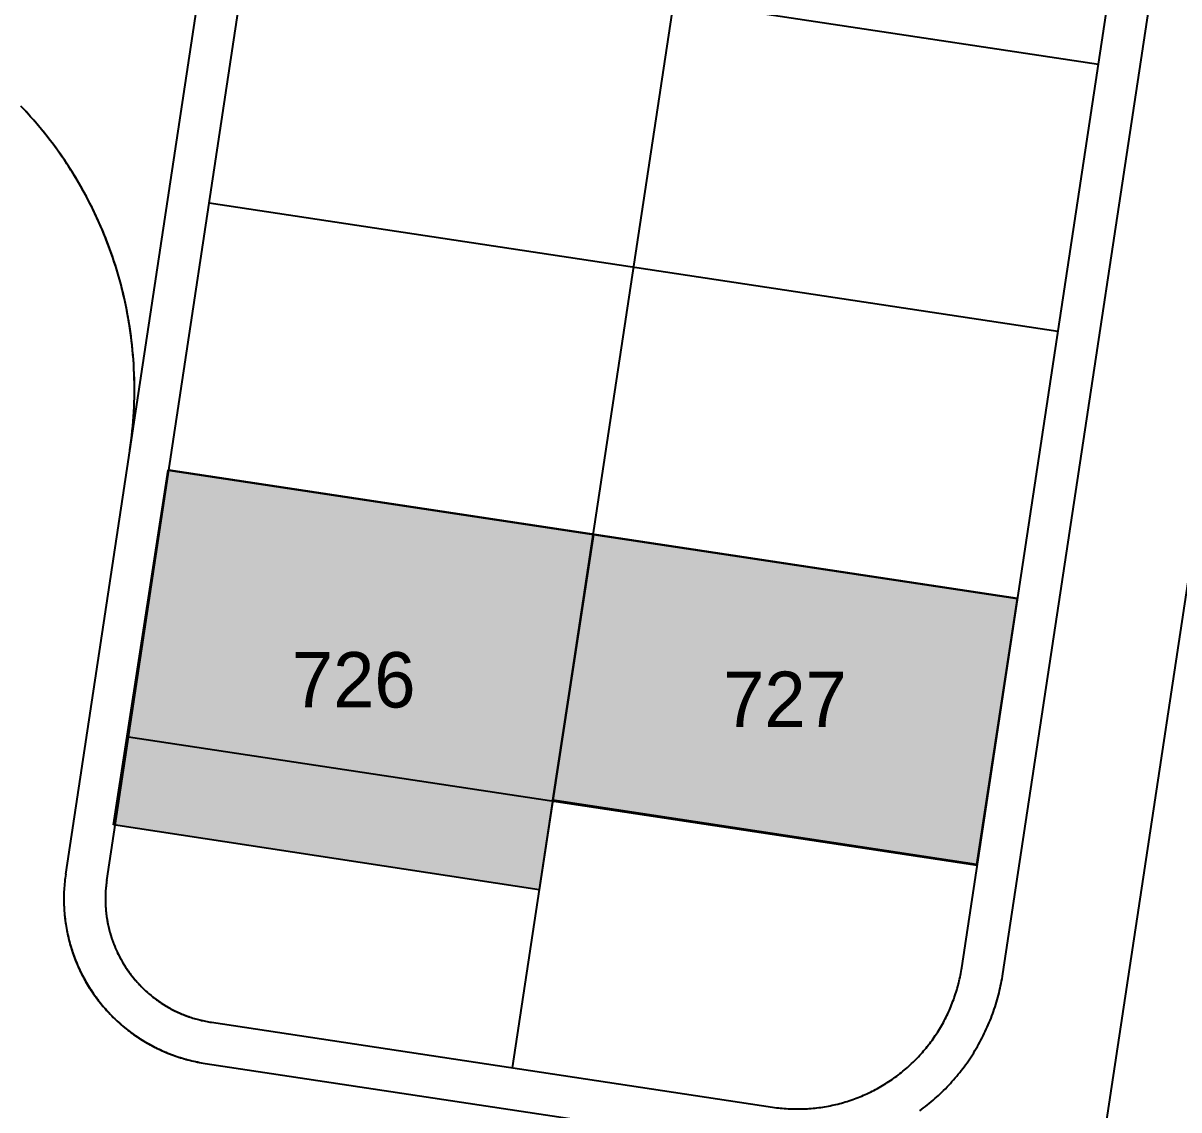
# Model space of a CAD drawing. Header units: metres. Extents: x 680594 to 684853, y 828874 to 830078.
# Drawn here: x 681974.8 to 682058.3, y 829719.9 to 829798.4 of the extents above; entities that cross this region are included whole.
import ezdxf
from ezdxf.enums import TextEntityAlignment as Align

# ---------------------------------------------------------------- set-up
doc = ezdxf.new("R2010")
doc.units = ezdxf.units.M
for name, color, linetype in [('PLOT_LINES', 7, 'Continuous'), ('PLOT_NUMBERS', 7, 'Continuous'), ('SELECTED_PLOTS', 3, 'Continuous')]:
    doc.layers.add(name, color=color, linetype=linetype)

msp = doc.modelspace()

# ---------------------------------------------------------------- hatches: boundary and pattern name
at = {"layer": 'SELECTED_PLOTS'}
h = msp.add_hatch(color=3, dxfattribs=at)
h.dxf.hatch_style = 1
h.paths.add_polyline_path([(681981.327, 829740.468), (681985.275, 829766.089), (682015.984, 829761.445), (682013.055, 829742.257), (682012.065, 829735.776)])
h = msp.add_hatch(color=3, dxfattribs=at)
h.dxf.hatch_style = 1
h.paths.add_polyline_path([(682013.055, 829742.257), (682015.984, 829761.445), (682046.574, 829756.819), (682043.645, 829737.608)])

# ---------------------------------------------------------------- linework, layer by layer
at = {"layer": 'PLOT_LINES'}
for points in [[(682015.828, 829472.911), (682073.21, 829852.443)], [(682015.828, 829472.911), (682073.21, 829852.443)], [(682045.55, 829729.699), (682060.442, 829828.193)], [(682045.55, 829729.699), (682060.442, 829828.193)], [(681977.866, 829736.898), (681991.544, 829827.37)], [(681977.866, 829736.898), (681991.544, 829827.37)], [(681980.832, 829736.449), (681994.062, 829823.955)], [(681980.832, 829736.449), (681994.062, 829823.955)], [(682010.138, 829722.916), (682024.714, 829819.321)], [(682010.138, 829722.916), (682024.714, 829819.321)], [(682042.584, 829730.147), (682055.365, 829814.686)], [(682042.584, 829730.147), (682055.365, 829814.686)], [(682042.584, 829730.147), (682055.365, 829814.686)], [(682042.584, 829730.147), (682055.365, 829814.686)], [(681991.147, 829804.674), (682052.45, 829795.405)], [(681991.147, 829804.674), (682052.45, 829795.405)], [(681982.5, 829767.55), (681982.55, 829767.892), (681982.595, 829768.235), (681982.637, 829768.578), (681982.675, 829768.922), (681982.708, 829769.266), (681982.738, 829769.61), (681982.763, 829769.955), (681982.785, 829770.3), (681982.802, 829770.646), (681982.815, 829770.991), (681982.825, 829771.337), (681982.83, 829771.683), (681982.831, 829772.029), (681982.828, 829772.374), (681982.822, 829772.72), (681982.811, 829773.066), (681982.796, 829773.411), (681982.777, 829773.756), (681982.754, 829774.101), (681982.726, 829774.446), (681982.695, 829774.791), (681982.66, 829775.135), (681982.621, 829775.478), (681982.578, 829775.821), (681982.53, 829776.164), (681982.479, 829776.506), (681982.424, 829776.847), (681982.364, 829777.188), (681982.301, 829777.528), (681982.234, 829777.867), (681982.163, 829778.205), (681982.087, 829778.543), (681982.008, 829778.88), (681981.925, 829779.215), (681981.838, 829779.55), (681981.747, 829779.884), (681981.652, 829780.216), (681981.554, 829780.548), (681981.451, 829780.878), (681981.345, 829781.207), (681981.234, 829781.535), (681981.12, 829781.861), (681981.002, 829782.186), (681980.88, 829782.51), (681980.755, 829782.832), (681980.625, 829783.153), (681980.492, 829783.472), (681980.356, 829783.789), (681980.215, 829784.105), (681980.071, 829784.42), (681979.923, 829784.732), (681979.771, 829785.043), (681979.616, 829785.352), (681979.457, 829785.659), (681979.295, 829785.965), (681979.129, 829786.268), (681978.96, 829786.569), (681978.787, 829786.869), (681978.61, 829787.166), (681978.43, 829787.461), (681978.247, 829787.755), (681978.06, 829788.046), (681977.87, 829788.334), (681977.676, 829788.621), (681977.479, 829788.905), (681977.279, 829789.187), (681977.075, 829789.467), (681976.868, 829789.744), (681976.658, 829790.018), (681976.445, 829790.29), (681976.228, 829790.56), (681976.009, 829790.827), (681975.786, 829791.092), (681975.56, 829791.354), (681975.331, 829791.613), (681975.099, 829791.87), (681974.865, 829792.123), (681974.627, 829792.374)], [(681982.5, 829767.55), (681982.549, 829767.889), (681982.595, 829768.229), (681982.636, 829768.57), (681982.673, 829768.911), (681982.707, 829769.253), (681982.736, 829769.595), (681982.762, 829769.937), (681982.784, 829770.28), (681982.801, 829770.623), (681982.815, 829770.966), (681982.824, 829771.309), (681982.83, 829771.652), (681982.831, 829771.995), (681982.829, 829772.338), (681982.823, 829772.682), (681982.812, 829773.025), (681982.798, 829773.368), (681982.779, 829773.71), (681982.757, 829774.053), (681982.731, 829774.395), (681982.7, 829774.737), (681982.666, 829775.079), (681982.628, 829775.42), (681982.586, 829775.76), (681982.539, 829776.1), (681982.489, 829776.44), (681982.435, 829776.779), (681982.377, 829777.117), (681982.315, 829777.455), (681982.249, 829777.792), (681982.179, 829778.128), (681982.106, 829778.463), (681982.028, 829778.797), (681981.946, 829779.131), (681981.861, 829779.463), (681981.772, 829779.795), (681981.679, 829780.125), (681981.582, 829780.454), (681981.481, 829780.783), (681981.377, 829781.109), (681981.268, 829781.435), (681981.156, 829781.76), (681981.04, 829782.083), (681980.92, 829782.404), (681980.797, 829782.725), (681980.67, 829783.044), (681980.539, 829783.361), (681980.405, 829783.677), (681980.266, 829783.991), (681980.125, 829784.303), (681979.979, 829784.614), (681979.83, 829784.924), (681979.678, 829785.231), (681979.521, 829785.537), (681979.362, 829785.84), (681979.198, 829786.142), (681979.032, 829786.442), (681978.861, 829786.74), (681978.688, 829787.036), (681978.51, 829787.33), (681978.33, 829787.622), (681978.146, 829787.912), (681977.959, 829788.2), (681977.768, 829788.485), (681977.574, 829788.769), (681977.377, 829789.049), (681977.176, 829789.328), (681976.973, 829789.604), (681976.766, 829789.878), (681976.556, 829790.15), (681976.343, 829790.419), (681976.126, 829790.685), (681975.907, 829790.949), (681975.684, 829791.21), (681975.459, 829791.469), (681975.23, 829791.725), (681974.999, 829791.979), (681974.764, 829792.23)], [(681988.232, 829785.393), (682049.535, 829776.125)], [(681988.232, 829785.393), (682049.535, 829776.125)], [(681985.317, 829766.112), (682046.62, 829756.844)], [(681985.317, 829766.112), (682046.62, 829756.844)], [(681982.402, 829746.831), (682043.705, 829737.563)], [(681982.402, 829746.831), (682043.705, 829737.563)], [(681977.866, 829736.898), (681977.845, 829736.76), (681977.827, 829736.621), (681977.81, 829736.483), (681977.795, 829736.344), (681977.781, 829736.205), (681977.769, 829736.066), (681977.759, 829735.927), (681977.75, 829735.787), (681977.743, 829735.648), (681977.738, 829735.508), (681977.734, 829735.369), (681977.731, 829735.229), (681977.731, 829735.09), (681977.732, 829734.95), (681977.734, 829734.81), (681977.739, 829734.671), (681977.744, 829734.531), (681977.752, 829734.392), (681977.761, 829734.253), (681977.772, 829734.113), (681977.784, 829733.974), (681977.798, 829733.835), (681977.814, 829733.697), (681977.831, 829733.558), (681977.85, 829733.42), (681977.87, 829733.281), (681977.892, 829733.144), (681977.916, 829733.006), (681977.941, 829732.869), (681977.968, 829732.732), (681977.996, 829732.595), (681978.026, 829732.459), (681978.058, 829732.323), (681978.091, 829732.187), (681978.125, 829732.052), (681978.162, 829731.917), (681978.2, 829731.782), (681978.239, 829731.649), (681978.28, 829731.515), (681978.323, 829731.382), (681978.367, 829731.25), (681978.412, 829731.118), (681978.459, 829730.986), (681978.508, 829730.855), (681978.558, 829730.725), (681978.61, 829730.595), (681978.663, 829730.466), (681978.718, 829730.338), (681978.774, 829730.21), (681978.832, 829730.083), (681978.891, 829729.956), (681978.952, 829729.831), (681979.014, 829729.705), (681979.077, 829729.581), (681979.142, 829729.458), (681979.209, 829729.335), (681979.276, 829729.213), (681979.346, 829729.091), (681979.416, 829728.971), (681979.488, 829728.851), (681979.562, 829728.733), (681979.637, 829728.615), (681979.713, 829728.498), (681979.79, 829728.382), (681979.869, 829728.267), (681979.949, 829728.152), (681980.031, 829728.039), (681980.114, 829727.927), (681980.198, 829727.815), (681980.283, 829727.705), (681980.37, 829727.595), (681980.458, 829727.487), (681980.547, 829727.379), (681980.638, 829727.273), (681980.73, 829727.168), (681980.823, 829727.064), (681980.917, 829726.961), (681981.012, 829726.859), (681981.109, 829726.758), (681981.206, 829726.658), (681981.305, 829726.559), (681981.405, 829726.462), (681981.506, 829726.366), (681981.609, 829726.271), (681981.712, 829726.177), (681981.816, 829726.084), (681981.922, 829725.992), (681982.028, 829725.902), (681982.136, 829725.813), (681982.245, 829725.725), (681982.354, 829725.639), (681982.465, 829725.554), (681982.576, 829725.47), (681982.689, 829725.387), (681982.803, 829725.306), (681982.917, 829725.226), (681983.032, 829725.147), (681983.149, 829725.07), (681983.266, 829724.994), (681983.384, 829724.92), (681983.503, 829724.847), (681983.623, 829724.775), (681983.743, 829724.704), (681983.865, 829724.636), (681983.987, 829724.568), (681984.11, 829724.502), (681984.234, 829724.437), (681984.358, 829724.374), (681984.483, 829724.312), (681984.609, 829724.252), (681984.736, 829724.193), (681984.863, 829724.136), (681984.991, 829724.08), (681985.12, 829724.025), (681985.249, 829723.972), (681985.379, 829723.921), (681985.509, 829723.871), (681985.64, 829723.823), (681985.772, 829723.776), (681985.904, 829723.731), (681986.036, 829723.687), (681986.169, 829723.645), (681986.303, 829723.604), (681986.437, 829723.565), (681986.571, 829723.527), (681986.706, 829723.491), (681986.842, 829723.457), (681986.977, 829723.424), (681987.113, 829723.393), (681987.25, 829723.363), (681987.387, 829723.335), (681987.524, 829723.309), (681987.661, 829723.284), (681987.799, 829723.261), (681987.937, 829723.239)], [(681977.866, 829736.898), (681977.845, 829736.759), (681977.827, 829736.619), (681977.81, 829736.48), (681977.795, 829736.34), (681977.781, 829736.2), (681977.769, 829736.06), (681977.758, 829735.919), (681977.75, 829735.779), (681977.743, 829735.638), (681977.737, 829735.498), (681977.733, 829735.357), (681977.731, 829735.217), (681977.731, 829735.076), (681977.732, 829734.935), (681977.735, 829734.795), (681977.739, 829734.654), (681977.745, 829734.514), (681977.753, 829734.373), (681977.762, 829734.233), (681977.773, 829734.093), (681977.786, 829733.952), (681977.8, 829733.812), (681977.816, 829733.673), (681977.834, 829733.533), (681977.853, 829733.394), (681977.874, 829733.255), (681977.897, 829733.116), (681977.921, 829732.977), (681977.946, 829732.839), (681977.974, 829732.701), (681978.003, 829732.563), (681978.033, 829732.426), (681978.066, 829732.289), (681978.099, 829732.153), (681978.135, 829732.016), (681978.172, 829731.881), (681978.21, 829731.745), (681978.25, 829731.611), (681978.292, 829731.476), (681978.335, 829731.342), (681978.38, 829731.209), (681978.427, 829731.076), (681978.475, 829730.944), (681978.524, 829730.812), (681978.575, 829730.681), (681978.628, 829730.551), (681978.682, 829730.421), (681978.738, 829730.292), (681978.795, 829730.163), (681978.854, 829730.036), (681978.914, 829729.908), (681978.975, 829729.782), (681979.039, 829729.656), (681979.103, 829729.531), (681979.169, 829729.407), (681979.237, 829729.284), (681979.306, 829729.161), (681979.376, 829729.039), (681979.448, 829728.918), (681979.521, 829728.798), (681979.596, 829728.679), (681979.672, 829728.561), (681979.749, 829728.443), (681979.828, 829728.327), (681979.908, 829728.211), (681979.989, 829728.096), (681980.072, 829727.983), (681980.156, 829727.87), (681980.242, 829727.758), (681980.329, 829727.647), (681980.417, 829727.538), (681980.506, 829727.429), (681980.597, 829727.321), (681980.688, 829727.215), (681980.782, 829727.109), (681980.876, 829727.005), (681980.971, 829726.902), (681981.068, 829726.8), (681981.166, 829726.699), (681981.265, 829726.599), (681981.366, 829726.5), (681981.467, 829726.403), (681981.57, 829726.307), (681981.673, 829726.211), (681981.778, 829726.118), (681981.884, 829726.025), (681981.991, 829725.934), (681982.099, 829725.844), (681982.208, 829725.755), (681982.318, 829725.667), (681982.429, 829725.581), (681982.541, 829725.496), (681982.654, 829725.412), (681982.769, 829725.33), (681982.884, 829725.249), (681983, 829725.17), (681983.116, 829725.091), (681983.234, 829725.015), (681983.353, 829724.939), (681983.473, 829724.865), (681983.593, 829724.792), (681983.714, 829724.721), (681983.836, 829724.651), (681983.959, 829724.583), (681984.083, 829724.516), (681984.208, 829724.451), (681984.333, 829724.387), (681984.459, 829724.324), (681984.586, 829724.263), (681984.713, 829724.203), (681984.841, 829724.145), (681984.97, 829724.089), (681985.099, 829724.034), (681985.23, 829723.98), (681985.36, 829723.928), (681985.492, 829723.878), (681985.623, 829723.829), (681985.756, 829723.781), (681985.889, 829723.736), (681986.022, 829723.691), (681986.156, 829723.649), (681986.291, 829723.608), (681986.426, 829723.568), (681986.561, 829723.53), (681986.697, 829723.494), (681986.834, 829723.459), (681986.97, 829723.426), (681987.107, 829723.394), (681987.245, 829723.364), (681987.383, 829723.336), (681987.521, 829723.309), (681987.659, 829723.284), (681987.798, 829723.261), (681987.937, 829723.239)], [(681980.832, 829736.449), (681980.817, 829736.346), (681980.803, 829736.242), (681980.79, 829736.138), (681980.779, 829736.034), (681980.769, 829735.93), (681980.76, 829735.825), (681980.752, 829735.721), (681980.745, 829735.616), (681980.74, 829735.512), (681980.736, 829735.407), (681980.733, 829735.303), (681980.731, 829735.198), (681980.731, 829735.093), (681980.731, 829734.988), (681980.733, 829734.884), (681980.737, 829734.779), (681980.741, 829734.674), (681980.747, 829734.57), (681980.753, 829734.465), (681980.761, 829734.361), (681980.771, 829734.257), (681980.781, 829734.152), (681980.793, 829734.048), (681980.806, 829733.944), (681980.82, 829733.841), (681980.835, 829733.737), (681980.852, 829733.634), (681980.869, 829733.53), (681980.888, 829733.427), (681980.908, 829733.325), (681980.93, 829733.222), (681980.952, 829733.12), (681980.976, 829733.018), (681981.001, 829732.916), (681981.027, 829732.815), (681981.054, 829732.714), (681981.082, 829732.613), (681981.112, 829732.512), (681981.143, 829732.412), (681981.175, 829732.313), (681981.208, 829732.213), (681981.242, 829732.114), (681981.277, 829732.016), (681981.314, 829731.917), (681981.351, 829731.82), (681981.39, 829731.722), (681981.43, 829731.626), (681981.471, 829731.529), (681981.513, 829731.433), (681981.556, 829731.338), (681981.601, 829731.243), (681981.646, 829731.149), (681981.693, 829731.055), (681981.741, 829730.962), (681981.789, 829730.869), (681981.839, 829730.777), (681981.89, 829730.686), (681981.942, 829730.595), (681981.995, 829730.504), (681982.049, 829730.415), (681982.104, 829730.326), (681982.16, 829730.237), (681982.217, 829730.149), (681982.275, 829730.062), (681982.335, 829729.976), (681982.395, 829729.89), (681982.456, 829729.805), (681982.518, 829729.721), (681982.581, 829729.637), (681982.645, 829729.555), (681982.71, 829729.472), (681982.776, 829729.391), (681982.843, 829729.311), (681982.911, 829729.231), (681982.98, 829729.152), (681983.05, 829729.074), (681983.12, 829728.996), (681983.192, 829728.92), (681983.264, 829728.844), (681983.337, 829728.769), (681983.412, 829728.696), (681983.487, 829728.622), (681983.562, 829728.55), (681983.639, 829728.479), (681983.717, 829728.408), (681983.795, 829728.339), (681983.874, 829728.27), (681983.954, 829728.203), (681984.035, 829728.136), (681984.116, 829728.07), (681984.198, 829728.005), (681984.281, 829727.941), (681984.365, 829727.878), (681984.449, 829727.816), (681984.535, 829727.756), (681984.62, 829727.696), (681984.707, 829727.637), (681984.794, 829727.579), (681984.882, 829727.522), (681984.971, 829727.466), (681985.06, 829727.411), (681985.15, 829727.357), (681985.24, 829727.304), (681985.331, 829727.253), (681985.423, 829727.202), (681985.515, 829727.152), (681985.608, 829727.104), (681985.701, 829727.056), (681985.795, 829727.01), (681985.89, 829726.965), (681985.985, 829726.921), (681986.08, 829726.878), (681986.176, 829726.836), (681986.272, 829726.795), (681986.369, 829726.755), (681986.467, 829726.717), (681986.564, 829726.679), (681986.663, 829726.643), (681986.761, 829726.608), (681986.86, 829726.574), (681986.96, 829726.541), (681987.06, 829726.509), (681987.16, 829726.479), (681987.26, 829726.45), (681987.361, 829726.422), (681987.462, 829726.395), (681987.564, 829726.369), (681987.666, 829726.344), (681987.768, 829726.321), (681987.87, 829726.298), (681987.973, 829726.277), (681988.076, 829726.258), (681988.179, 829726.239), (681988.282, 829726.221), (681988.385, 829726.205)], [(681980.832, 829736.449), (681980.817, 829736.345), (681980.803, 829736.24), (681980.79, 829736.136), (681980.779, 829736.031), (681980.768, 829735.926), (681980.759, 829735.821), (681980.752, 829735.716), (681980.745, 829735.61), (681980.74, 829735.505), (681980.736, 829735.399), (681980.733, 829735.294), (681980.731, 829735.189), (681980.731, 829735.083), (681980.732, 829734.978), (681980.734, 829734.872), (681980.737, 829734.767), (681980.742, 829734.661), (681980.747, 829734.556), (681980.754, 829734.451), (681980.763, 829734.345), (681980.772, 829734.24), (681980.783, 829734.135), (681980.795, 829734.031), (681980.808, 829733.926), (681980.823, 829733.821), (681980.838, 829733.717), (681980.855, 829733.613), (681980.873, 829733.509), (681980.892, 829733.405), (681980.913, 829733.302), (681980.935, 829733.199), (681980.958, 829733.096), (681980.982, 829732.993), (681981.007, 829732.89), (681981.034, 829732.788), (681981.061, 829732.687), (681981.09, 829732.585), (681981.121, 829732.484), (681981.152, 829732.383), (681981.184, 829732.283), (681981.218, 829732.183), (681981.253, 829732.083), (681981.289, 829731.984), (681981.326, 829731.885), (681981.364, 829731.787), (681981.404, 829731.689), (681981.444, 829731.592), (681981.486, 829731.495), (681981.529, 829731.399), (681981.573, 829731.303), (681981.618, 829731.207), (681981.664, 829731.112), (681981.712, 829731.018), (681981.76, 829730.924), (681981.81, 829730.831), (681981.86, 829730.739), (681981.912, 829730.647), (681981.965, 829730.555), (681982.019, 829730.465), (681982.073, 829730.375), (681982.129, 829730.285), (681982.186, 829730.196), (681982.244, 829730.108), (681982.304, 829730.021), (681982.364, 829729.934), (681982.425, 829729.848), (681982.487, 829729.763), (681982.55, 829729.678), (681982.614, 829729.595), (681982.679, 829729.512), (681982.745, 829729.429), (681982.812, 829729.348), (681982.88, 829729.267), (681982.949, 829729.187), (681983.019, 829729.108), (681983.09, 829729.03), (681983.161, 829728.952), (681983.234, 829728.876), (681983.307, 829728.8), (681983.382, 829728.725), (681983.457, 829728.651), (681983.533, 829728.578), (681983.61, 829728.506), (681983.688, 829728.435), (681983.766, 829728.364), (681983.846, 829728.295), (681983.926, 829728.226), (681984.007, 829728.159), (681984.089, 829728.092), (681984.171, 829728.026), (681984.255, 829727.962), (681984.339, 829727.898), (681984.424, 829727.835), (681984.509, 829727.774), (681984.595, 829727.713), (681984.682, 829727.653), (681984.77, 829727.595), (681984.858, 829727.537), (681984.947, 829727.48), (681985.037, 829727.425), (681985.127, 829727.37), (681985.218, 829727.317), (681985.31, 829727.265), (681985.402, 829727.213), (681985.495, 829727.163), (681985.588, 829727.114), (681985.682, 829727.066), (681985.777, 829727.019), (681985.872, 829726.973), (681985.967, 829726.929), (681986.064, 829726.885), (681986.16, 829726.843), (681986.257, 829726.801), (681986.355, 829726.761), (681986.453, 829726.722), (681986.551, 829726.684), (681986.65, 829726.648), (681986.75, 829726.612), (681986.849, 829726.578), (681986.949, 829726.545), (681987.05, 829726.513), (681987.151, 829726.482), (681987.252, 829726.452), (681987.354, 829726.424), (681987.456, 829726.396), (681987.558, 829726.37), (681987.66, 829726.345), (681987.763, 829726.322), (681987.866, 829726.299), (681987.97, 829726.278), (681988.073, 829726.258), (681988.177, 829726.239), (681988.281, 829726.222), (681988.385, 829726.205)], [(682028.925, 829720.076), (682029.063, 829720.056), (682029.201, 829720.037), (682029.34, 829720.02), (682029.478, 829720.005), (682029.617, 829719.992), (682029.757, 829719.98), (682029.896, 829719.969), (682030.035, 829719.96), (682030.175, 829719.953), (682030.314, 829719.948), (682030.454, 829719.944), (682030.593, 829719.942), (682030.733, 829719.941), (682030.873, 829719.942), (682031.012, 829719.945), (682031.152, 829719.949), (682031.291, 829719.955), (682031.431, 829719.962), (682031.57, 829719.971), (682031.709, 829719.982), (682031.848, 829719.994), (682031.987, 829720.008), (682032.126, 829720.024), (682032.264, 829720.041), (682032.403, 829720.06), (682032.541, 829720.08), (682032.679, 829720.102), (682032.816, 829720.126), (682032.954, 829720.151), (682033.091, 829720.178), (682033.228, 829720.206), (682033.364, 829720.236), (682033.5, 829720.268), (682033.636, 829720.301), (682033.771, 829720.336), (682033.906, 829720.372), (682034.04, 829720.41), (682034.174, 829720.449), (682034.307, 829720.49), (682034.44, 829720.533), (682034.573, 829720.577), (682034.705, 829720.623), (682034.836, 829720.67), (682034.967, 829720.718), (682035.097, 829720.769), (682035.227, 829720.82), (682035.356, 829720.873), (682035.485, 829720.928), (682035.612, 829720.984), (682035.74, 829721.042), (682035.866, 829721.101), (682035.992, 829721.162), (682036.117, 829721.224), (682036.241, 829721.287), (682036.365, 829721.352), (682036.488, 829721.419), (682036.61, 829721.487), (682036.731, 829721.556), (682036.851, 829721.627), (682036.971, 829721.699), (682037.09, 829721.772), (682037.208, 829721.847), (682037.325, 829721.923), (682037.441, 829722.001), (682037.556, 829722.08), (682037.67, 829722.16), (682037.784, 829722.241), (682037.896, 829722.324), (682038.007, 829722.408), (682038.118, 829722.494), (682038.227, 829722.581), (682038.336, 829722.669), (682038.443, 829722.758), (682038.549, 829722.848), (682038.655, 829722.94), (682038.759, 829723.033), (682038.862, 829723.127), (682038.964, 829723.222), (682039.065, 829723.319), (682039.165, 829723.417), (682039.263, 829723.516), (682039.361, 829723.616), (682039.457, 829723.717), (682039.552, 829723.819), (682039.646, 829723.922), (682039.739, 829724.027), (682039.83, 829724.132), (682039.92, 829724.239), (682040.009, 829724.346), (682040.097, 829724.455), (682040.183, 829724.564), (682040.269, 829724.675), (682040.353, 829724.787), (682040.435, 829724.899), (682040.516, 829725.013), (682040.596, 829725.127), (682040.675, 829725.243), (682040.752, 829725.359), (682040.828, 829725.476), (682040.903, 829725.594), (682040.976, 829725.713), (682041.048, 829725.833), (682041.118, 829725.954), (682041.187, 829726.075), (682041.254, 829726.197), (682041.321, 829726.32), (682041.385, 829726.444), (682041.449, 829726.568), (682041.51, 829726.694), (682041.571, 829726.819), (682041.629, 829726.946), (682041.687, 829727.073), (682041.743, 829727.201), (682041.797, 829727.33), (682041.85, 829727.459), (682041.901, 829727.589), (682041.951, 829727.719), (682042, 829727.85), (682042.047, 829727.982), (682042.092, 829728.114), (682042.136, 829728.247), (682042.178, 829728.38), (682042.218, 829728.513), (682042.258, 829728.647), (682042.295, 829728.782), (682042.331, 829728.917), (682042.365, 829729.052), (682042.398, 829729.188), (682042.43, 829729.324), (682042.459, 829729.46), (682042.487, 829729.597), (682042.514, 829729.734), (682042.539, 829729.871), (682042.562, 829730.009), (682042.584, 829730.147)], [(682028.925, 829720.076), (682029.063, 829720.056), (682029.201, 829720.037), (682029.34, 829720.02), (682029.478, 829720.005), (682029.617, 829719.992), (682029.757, 829719.98), (682029.896, 829719.969), (682030.035, 829719.96), (682030.175, 829719.953), (682030.314, 829719.948), (682030.454, 829719.944), (682030.593, 829719.942), (682030.733, 829719.941), (682030.873, 829719.942), (682031.012, 829719.945), (682031.152, 829719.949), (682031.291, 829719.955), (682031.431, 829719.962), (682031.57, 829719.971), (682031.709, 829719.982), (682031.848, 829719.994), (682031.987, 829720.008), (682032.126, 829720.024), (682032.264, 829720.041), (682032.403, 829720.06), (682032.541, 829720.08), (682032.679, 829720.102), (682032.816, 829720.126), (682032.954, 829720.151), (682033.091, 829720.178), (682033.228, 829720.206), (682033.364, 829720.236), (682033.5, 829720.268), (682033.636, 829720.301), (682033.771, 829720.336), (682033.906, 829720.372), (682034.04, 829720.41), (682034.174, 829720.449), (682034.307, 829720.49), (682034.44, 829720.533), (682034.573, 829720.577), (682034.705, 829720.623), (682034.836, 829720.67), (682034.967, 829720.718), (682035.097, 829720.769), (682035.227, 829720.82), (682035.356, 829720.873), (682035.485, 829720.928), (682035.612, 829720.984), (682035.74, 829721.042), (682035.866, 829721.101), (682035.992, 829721.162), (682036.117, 829721.224), (682036.241, 829721.287), (682036.365, 829721.352), (682036.488, 829721.419), (682036.61, 829721.487), (682036.731, 829721.556), (682036.851, 829721.627), (682036.971, 829721.699), (682037.09, 829721.772), (682037.208, 829721.847), (682037.325, 829721.923), (682037.441, 829722.001), (682037.556, 829722.08), (682037.67, 829722.16), (682037.784, 829722.241), (682037.896, 829722.324), (682038.007, 829722.408), (682038.118, 829722.494), (682038.227, 829722.581), (682038.336, 829722.669), (682038.443, 829722.758), (682038.549, 829722.848), (682038.655, 829722.94), (682038.759, 829723.033), (682038.862, 829723.127), (682038.964, 829723.222), (682039.065, 829723.319), (682039.165, 829723.417), (682039.263, 829723.516), (682039.361, 829723.616), (682039.457, 829723.717), (682039.552, 829723.819), (682039.646, 829723.922), (682039.739, 829724.027), (682039.83, 829724.132), (682039.92, 829724.239), (682040.009, 829724.346), (682040.097, 829724.455), (682040.183, 829724.564), (682040.269, 829724.675), (682040.353, 829724.787), (682040.435, 829724.899), (682040.516, 829725.013), (682040.596, 829725.127), (682040.675, 829725.243), (682040.752, 829725.359), (682040.828, 829725.476), (682040.903, 829725.594), (682040.976, 829725.713), (682041.048, 829725.833), (682041.118, 829725.954), (682041.187, 829726.075), (682041.254, 829726.197), (682041.321, 829726.32), (682041.385, 829726.444), (682041.449, 829726.568), (682041.51, 829726.694), (682041.571, 829726.819), (682041.629, 829726.946), (682041.687, 829727.073), (682041.743, 829727.201), (682041.797, 829727.33), (682041.85, 829727.459), (682041.901, 829727.589), (682041.951, 829727.719), (682042, 829727.85), (682042.047, 829727.982), (682042.092, 829728.114), (682042.136, 829728.247), (682042.178, 829728.38), (682042.218, 829728.513), (682042.258, 829728.647), (682042.295, 829728.782), (682042.331, 829728.917), (682042.365, 829729.052), (682042.398, 829729.188), (682042.43, 829729.324), (682042.459, 829729.46), (682042.487, 829729.597), (682042.514, 829729.734), (682042.539, 829729.871), (682042.562, 829730.009), (682042.584, 829730.147)], [(682028.925, 829720.076), (682029.063, 829720.056), (682029.201, 829720.037), (682029.34, 829720.02), (682029.478, 829720.005), (682029.617, 829719.992), (682029.757, 829719.98), (682029.896, 829719.969), (682030.035, 829719.96), (682030.175, 829719.953), (682030.314, 829719.948), (682030.454, 829719.944), (682030.593, 829719.942), (682030.733, 829719.941), (682030.873, 829719.942), (682031.012, 829719.945), (682031.152, 829719.949), (682031.291, 829719.955), (682031.431, 829719.962), (682031.57, 829719.971), (682031.709, 829719.982), (682031.848, 829719.994), (682031.987, 829720.008), (682032.126, 829720.024), (682032.264, 829720.041), (682032.403, 829720.06), (682032.541, 829720.08), (682032.679, 829720.102), (682032.816, 829720.126), (682032.954, 829720.151), (682033.091, 829720.178), (682033.228, 829720.206), (682033.364, 829720.236), (682033.5, 829720.268), (682033.636, 829720.301), (682033.771, 829720.336), (682033.906, 829720.372), (682034.04, 829720.41), (682034.174, 829720.449), (682034.307, 829720.49), (682034.44, 829720.533), (682034.573, 829720.577), (682034.705, 829720.623), (682034.836, 829720.67), (682034.967, 829720.718), (682035.097, 829720.769), (682035.227, 829720.82), (682035.356, 829720.873), (682035.485, 829720.928), (682035.612, 829720.984), (682035.74, 829721.042), (682035.866, 829721.101), (682035.992, 829721.162), (682036.117, 829721.224), (682036.241, 829721.287), (682036.365, 829721.352), (682036.488, 829721.419), (682036.61, 829721.487), (682036.731, 829721.556), (682036.851, 829721.627), (682036.971, 829721.699), (682037.09, 829721.772), (682037.208, 829721.847), (682037.325, 829721.923), (682037.441, 829722.001), (682037.556, 829722.08), (682037.67, 829722.16), (682037.784, 829722.241), (682037.896, 829722.324), (682038.007, 829722.408), (682038.118, 829722.494), (682038.227, 829722.581), (682038.336, 829722.669), (682038.443, 829722.758), (682038.549, 829722.848), (682038.655, 829722.94), (682038.759, 829723.033), (682038.862, 829723.127), (682038.964, 829723.222), (682039.065, 829723.319), (682039.165, 829723.417), (682039.263, 829723.516), (682039.361, 829723.616), (682039.457, 829723.717), (682039.552, 829723.819), (682039.646, 829723.922), (682039.739, 829724.027), (682039.83, 829724.132), (682039.92, 829724.239), (682040.009, 829724.346), (682040.097, 829724.455), (682040.183, 829724.564), (682040.269, 829724.675), (682040.353, 829724.787), (682040.435, 829724.899), (682040.516, 829725.013), (682040.596, 829725.127), (682040.675, 829725.243), (682040.752, 829725.359), (682040.828, 829725.476), (682040.903, 829725.594), (682040.976, 829725.713), (682041.048, 829725.833), (682041.118, 829725.954), (682041.187, 829726.075), (682041.254, 829726.197), (682041.321, 829726.32), (682041.385, 829726.444), (682041.449, 829726.568), (682041.51, 829726.694), (682041.571, 829726.819), (682041.629, 829726.946), (682041.687, 829727.073), (682041.743, 829727.201), (682041.797, 829727.33), (682041.85, 829727.459), (682041.901, 829727.589), (682041.951, 829727.719), (682042, 829727.85), (682042.047, 829727.982), (682042.092, 829728.114), (682042.136, 829728.247), (682042.178, 829728.38), (682042.218, 829728.513), (682042.258, 829728.647), (682042.295, 829728.782), (682042.331, 829728.917), (682042.365, 829729.052), (682042.398, 829729.188), (682042.43, 829729.324), (682042.459, 829729.46), (682042.487, 829729.597), (682042.514, 829729.734), (682042.539, 829729.871), (682042.562, 829730.009), (682042.584, 829730.147)], [(682028.925, 829720.076), (682029.063, 829720.056), (682029.201, 829720.037), (682029.34, 829720.02), (682029.478, 829720.005), (682029.617, 829719.992), (682029.757, 829719.98), (682029.896, 829719.969), (682030.035, 829719.96), (682030.175, 829719.953), (682030.314, 829719.948), (682030.454, 829719.944), (682030.593, 829719.942), (682030.733, 829719.941), (682030.873, 829719.942), (682031.012, 829719.945), (682031.152, 829719.949), (682031.291, 829719.955), (682031.431, 829719.962), (682031.57, 829719.971), (682031.709, 829719.982), (682031.848, 829719.994), (682031.987, 829720.008), (682032.126, 829720.024), (682032.264, 829720.041), (682032.403, 829720.06), (682032.541, 829720.08), (682032.679, 829720.102), (682032.816, 829720.126), (682032.954, 829720.151), (682033.091, 829720.178), (682033.228, 829720.206), (682033.364, 829720.236), (682033.5, 829720.268), (682033.636, 829720.301), (682033.771, 829720.336), (682033.906, 829720.372), (682034.04, 829720.41), (682034.174, 829720.449), (682034.307, 829720.49), (682034.44, 829720.533), (682034.573, 829720.577), (682034.705, 829720.623), (682034.836, 829720.67), (682034.967, 829720.718), (682035.097, 829720.769), (682035.227, 829720.82), (682035.356, 829720.873), (682035.485, 829720.928), (682035.612, 829720.984), (682035.74, 829721.042), (682035.866, 829721.101), (682035.992, 829721.162), (682036.117, 829721.224), (682036.241, 829721.287), (682036.365, 829721.352), (682036.488, 829721.419), (682036.61, 829721.487), (682036.731, 829721.556), (682036.851, 829721.627), (682036.971, 829721.699), (682037.09, 829721.772), (682037.208, 829721.847), (682037.325, 829721.923), (682037.441, 829722.001), (682037.556, 829722.08), (682037.67, 829722.16), (682037.784, 829722.241), (682037.896, 829722.324), (682038.007, 829722.408), (682038.118, 829722.494), (682038.227, 829722.581), (682038.336, 829722.669), (682038.443, 829722.758), (682038.549, 829722.848), (682038.655, 829722.94), (682038.759, 829723.033), (682038.862, 829723.127), (682038.964, 829723.222), (682039.065, 829723.319), (682039.165, 829723.417), (682039.263, 829723.516), (682039.361, 829723.616), (682039.457, 829723.717), (682039.552, 829723.819), (682039.646, 829723.922), (682039.739, 829724.027), (682039.83, 829724.132), (682039.92, 829724.239), (682040.009, 829724.346), (682040.097, 829724.455), (682040.183, 829724.564), (682040.269, 829724.675), (682040.353, 829724.787), (682040.435, 829724.899), (682040.516, 829725.013), (682040.596, 829725.127), (682040.675, 829725.243), (682040.752, 829725.359), (682040.828, 829725.476), (682040.903, 829725.594), (682040.976, 829725.713), (682041.048, 829725.833), (682041.118, 829725.954), (682041.187, 829726.075), (682041.254, 829726.197), (682041.321, 829726.32), (682041.385, 829726.444), (682041.449, 829726.568), (682041.51, 829726.694), (682041.571, 829726.819), (682041.629, 829726.946), (682041.687, 829727.073), (682041.743, 829727.201), (682041.797, 829727.33), (682041.85, 829727.459), (682041.901, 829727.589), (682041.951, 829727.719), (682042, 829727.85), (682042.047, 829727.982), (682042.092, 829728.114), (682042.136, 829728.247), (682042.178, 829728.38), (682042.218, 829728.513), (682042.258, 829728.647), (682042.295, 829728.782), (682042.331, 829728.917), (682042.365, 829729.052), (682042.398, 829729.188), (682042.43, 829729.324), (682042.459, 829729.46), (682042.487, 829729.597), (682042.514, 829729.734), (682042.539, 829729.871), (682042.562, 829730.009), (682042.584, 829730.147)], [(682039.55, 829719.816), (682039.69, 829719.92), (682039.83, 829720.025), (682039.968, 829720.132), (682040.104, 829720.24), (682040.24, 829720.35), (682040.374, 829720.462), (682040.507, 829720.575), (682040.639, 829720.69), (682040.769, 829720.806), (682040.898, 829720.924), (682041.025, 829721.043), (682041.151, 829721.163), (682041.276, 829721.286), (682041.399, 829721.409), (682041.521, 829721.534), (682041.641, 829721.661), (682041.76, 829721.788), (682041.878, 829721.918), (682041.994, 829722.048), (682042.108, 829722.18), (682042.221, 829722.313), (682042.332, 829722.448), (682042.442, 829722.583), (682042.55, 829722.72), (682042.656, 829722.859), (682042.761, 829722.998), (682042.864, 829723.139), (682042.966, 829723.281), (682043.066, 829723.424), (682043.164, 829723.568), (682043.261, 829723.713), (682043.356, 829723.86), (682043.449, 829724.008), (682043.54, 829724.156), (682043.63, 829724.306), (682043.718, 829724.457), (682043.804, 829724.608), (682043.888, 829724.761), (682043.971, 829724.915), (682044.052, 829725.07), (682044.131, 829725.225), (682044.208, 829725.382), (682044.284, 829725.539), (682044.357, 829725.697), (682044.429, 829725.856), (682044.499, 829726.016), (682044.567, 829726.177), (682044.633, 829726.339), (682044.697, 829726.501), (682044.76, 829726.664), (682044.82, 829726.828), (682044.879, 829726.992), (682044.935, 829727.157), (682044.99, 829727.323), (682045.043, 829727.489), (682045.093, 829727.656), (682045.142, 829727.824), (682045.189, 829727.992), (682045.234, 829728.161), (682045.277, 829728.33), (682045.318, 829728.499), (682045.357, 829728.669), (682045.394, 829728.84), (682045.43, 829729.011), (682045.463, 829729.182), (682045.494, 829729.354), (682045.523, 829729.526), (682045.55, 829729.699)], [(682039.55, 829719.816), (682039.69, 829719.92), (682039.83, 829720.025), (682039.968, 829720.132), (682040.104, 829720.24), (682040.24, 829720.35), (682040.374, 829720.462), (682040.507, 829720.575), (682040.639, 829720.69), (682040.769, 829720.806), (682040.898, 829720.924), (682041.025, 829721.043), (682041.151, 829721.163), (682041.276, 829721.286), (682041.399, 829721.409), (682041.521, 829721.534), (682041.641, 829721.661), (682041.76, 829721.788), (682041.878, 829721.918), (682041.994, 829722.048), (682042.108, 829722.18), (682042.221, 829722.313), (682042.332, 829722.448), (682042.442, 829722.583), (682042.55, 829722.72), (682042.656, 829722.859), (682042.761, 829722.998), (682042.864, 829723.139), (682042.966, 829723.281), (682043.066, 829723.424), (682043.164, 829723.568), (682043.261, 829723.713), (682043.356, 829723.86), (682043.449, 829724.008), (682043.54, 829724.156), (682043.63, 829724.306), (682043.718, 829724.457), (682043.804, 829724.608), (682043.888, 829724.761), (682043.971, 829724.915), (682044.052, 829725.07), (682044.131, 829725.225), (682044.208, 829725.382), (682044.284, 829725.539), (682044.357, 829725.697), (682044.429, 829725.856), (682044.499, 829726.016), (682044.567, 829726.177), (682044.633, 829726.339), (682044.697, 829726.501), (682044.76, 829726.664), (682044.82, 829726.828), (682044.879, 829726.992), (682044.935, 829727.157), (682044.99, 829727.323), (682045.043, 829727.489), (682045.093, 829727.656), (682045.142, 829727.824), (682045.189, 829727.992), (682045.234, 829728.161), (682045.277, 829728.33), (682045.318, 829728.499), (682045.357, 829728.669), (682045.394, 829728.84), (682045.43, 829729.011), (682045.463, 829729.182), (682045.494, 829729.354), (682045.523, 829729.526), (682045.55, 829729.699)], [(682039.55, 829719.816), (682039.69, 829719.92), (682039.83, 829720.025), (682039.968, 829720.132), (682040.104, 829720.24), (682040.24, 829720.35), (682040.374, 829720.462), (682040.507, 829720.575), (682040.639, 829720.69), (682040.769, 829720.806), (682040.898, 829720.924), (682041.025, 829721.043), (682041.151, 829721.163), (682041.276, 829721.286), (682041.399, 829721.409), (682041.521, 829721.534), (682041.641, 829721.661), (682041.76, 829721.788), (682041.878, 829721.918), (682041.994, 829722.048), (682042.108, 829722.18), (682042.221, 829722.313), (682042.332, 829722.448), (682042.442, 829722.583), (682042.55, 829722.72), (682042.656, 829722.859), (682042.761, 829722.998), (682042.864, 829723.139), (682042.966, 829723.281), (682043.066, 829723.424), (682043.164, 829723.568), (682043.261, 829723.713), (682043.356, 829723.86), (682043.449, 829724.008), (682043.54, 829724.156), (682043.63, 829724.306), (682043.718, 829724.457), (682043.804, 829724.608), (682043.888, 829724.761), (682043.971, 829724.915), (682044.052, 829725.07), (682044.131, 829725.225), (682044.208, 829725.382), (682044.284, 829725.539), (682044.357, 829725.697), (682044.429, 829725.856), (682044.499, 829726.016), (682044.567, 829726.177), (682044.633, 829726.339), (682044.697, 829726.501), (682044.76, 829726.664), (682044.82, 829726.828), (682044.879, 829726.992), (682044.935, 829727.157), (682044.99, 829727.323), (682045.043, 829727.489), (682045.093, 829727.656), (682045.142, 829727.824), (682045.189, 829727.992), (682045.234, 829728.161), (682045.277, 829728.33), (682045.318, 829728.499), (682045.357, 829728.669), (682045.394, 829728.84), (682045.43, 829729.011), (682045.463, 829729.182), (682045.494, 829729.354), (682045.523, 829729.526), (682045.55, 829729.699)], [(682039.55, 829719.816), (682039.69, 829719.92), (682039.83, 829720.025), (682039.968, 829720.132), (682040.104, 829720.24), (682040.24, 829720.35), (682040.374, 829720.462), (682040.507, 829720.575), (682040.639, 829720.69), (682040.769, 829720.806), (682040.898, 829720.924), (682041.025, 829721.043), (682041.151, 829721.163), (682041.276, 829721.286), (682041.399, 829721.409), (682041.521, 829721.534), (682041.641, 829721.661), (682041.76, 829721.788), (682041.878, 829721.918), (682041.994, 829722.048), (682042.108, 829722.18), (682042.221, 829722.313), (682042.332, 829722.448), (682042.442, 829722.583), (682042.55, 829722.72), (682042.656, 829722.859), (682042.761, 829722.998), (682042.864, 829723.139), (682042.966, 829723.281), (682043.066, 829723.424), (682043.164, 829723.568), (682043.261, 829723.713), (682043.356, 829723.86), (682043.449, 829724.008), (682043.54, 829724.156), (682043.63, 829724.306), (682043.718, 829724.457), (682043.804, 829724.608), (682043.888, 829724.761), (682043.971, 829724.915), (682044.052, 829725.07), (682044.131, 829725.225), (682044.208, 829725.382), (682044.284, 829725.539), (682044.357, 829725.697), (682044.429, 829725.856), (682044.499, 829726.016), (682044.567, 829726.177), (682044.633, 829726.339), (682044.697, 829726.501), (682044.76, 829726.664), (682044.82, 829726.828), (682044.879, 829726.992), (682044.935, 829727.157), (682044.99, 829727.323), (682045.043, 829727.489), (682045.093, 829727.656), (682045.142, 829727.824), (682045.189, 829727.992), (682045.234, 829728.161), (682045.277, 829728.33), (682045.318, 829728.499), (682045.357, 829728.669), (682045.394, 829728.84), (682045.43, 829729.011), (682045.463, 829729.182), (682045.494, 829729.354), (682045.523, 829729.526), (682045.55, 829729.699)], [(681988.385, 829726.205), (682028.925, 829720.076)], [(681988.385, 829726.205), (682028.925, 829720.076)], [(681987.937, 829723.239), (682028.476, 829717.11)], [(681987.937, 829723.239), (682028.476, 829717.11)]]:
    msp.add_lwpolyline(points, dxfattribs=at)
at = {"layer": 'SELECTED_PLOTS', "color": 7}
for points in [[(681981.327, 829740.468), (681985.275, 829766.089), (682015.984, 829761.445), (682013.055, 829742.257), (682012.065, 829735.776)], [(682013.055, 829742.257), (682015.984, 829761.445), (682046.574, 829756.819), (682043.645, 829737.608)]]:
    msp.add_lwpolyline(points, close=True, dxfattribs=at)

# ---------------------------------------------------------------- texts
at = {"layer": 'PLOT_NUMBERS', "color": 7}
for s, p in [('726', (681998.667, 829750.941)), ('727', (682029.817, 829749.532))]:
    msp.add_text(s, height=4, dxfattribs=at).set_placement(p, align=Align.MIDDLE_CENTER)

doc.saveas('drawing.dxf')
